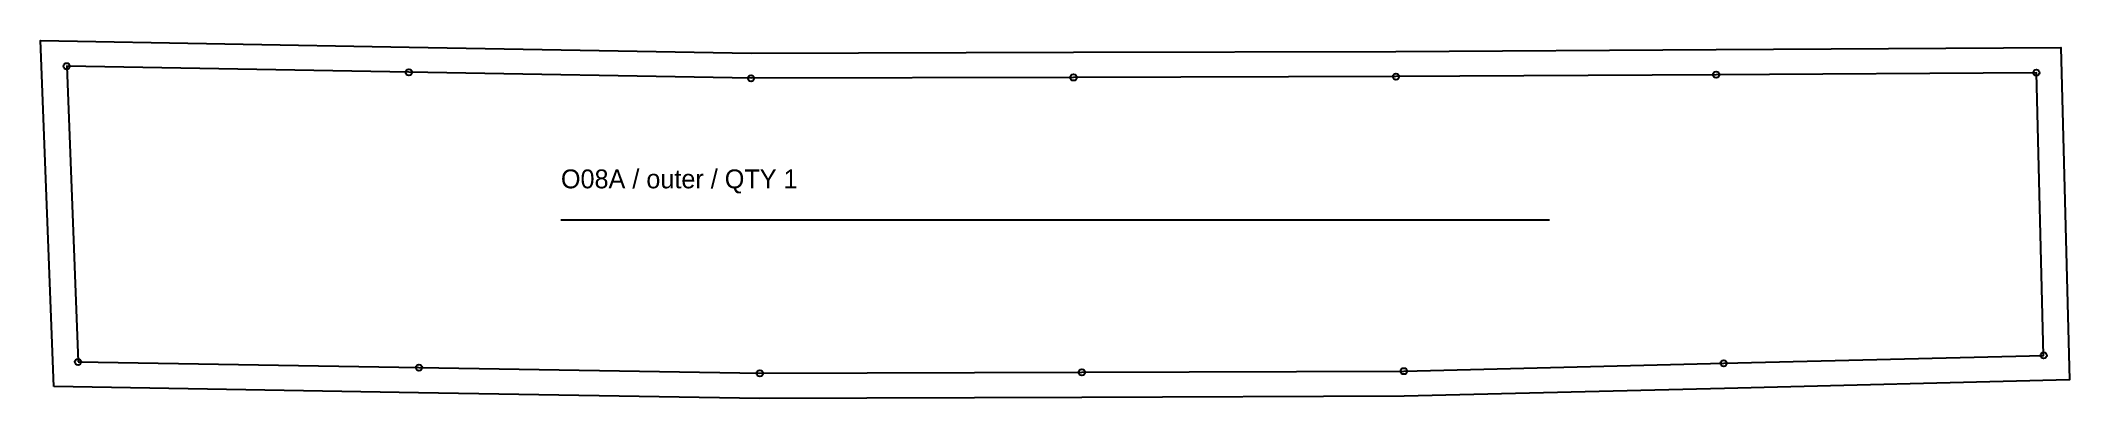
# Model space of a CAD drawing. Header units: millimetres. Extents: x -12 to 957, y -12 to 159.
import ezdxf

# ---------------------------------------------------------------- set-up
doc = ezdxf.new("R2010")
doc.units = ezdxf.units.MM
for name, color, linetype in [('BINDING', 4, 'Continuous'), ('CUT', 7, 'Continuous'), ('GRAIN', 3, 'Continuous'), ('ID', 7, 'Continuous'), ('NOTCH', 1, 'Continuous'), ('SEW', 5, 'Continuous'), ('ZIPPER', 1, 'Continuous')]:
    doc.layers.add(name, color=color, linetype=linetype)

msp = doc.modelspace()

# ---------------------------------------------------------------- linework, layer by layer
at = {"layer": 'BINDING'}
msp.add_lwpolyline([(0, 146.64), (5.42, 5.42)], dxfattribs=at)
at = {"layer": 'CUT'}
msp.add_lwpolyline([(-6.13, -6.39), (-12.48, 158.86), (163.66, 155.74), (326.99, 152.86), (480.9, 153.26), (634.91, 153.67), (787.86, 154.59), (952.59, 155.58), (956.68, -3.15), (791.87, -7.22), (638.93, -11), (484.96, -11.5), (331.01, -12), (168.06, -9.29)], close=True, dxfattribs=at)
at = {"layer": 'GRAIN'}
msp.add_line((236.09, 73.32), (708.28, 73.32), dxfattribs=at)
at = {"layer": 'NOTCH'}
for centre in [(0, 146.64), (163.45, 143.74), (326.9, 140.85), (480.93, 141.26), (634.96, 141.67), (787.93, 142.59), (940.9, 143.51), (944.38, 8.55), (5.42, 5.42), (168.25, 2.71), (331.09, 0), (484.93, 0.5), (638.76, 1), (791.57, 4.77)]:
    msp.add_circle(centre, 1.5, dxfattribs=at)
at = {"layer": 'SEW'}
msp.add_lwpolyline([(5.42, 5.42), (168.25, 2.71), (331.09, 0), (484.93, 0.5), (638.76, 1), (791.57, 4.77), (944.38, 8.55), (940.9, 143.51), (787.93, 142.59), (634.96, 141.67), (480.93, 141.26), (326.9, 140.85), (163.45, 143.74), (0, 146.64)], close=True, dxfattribs=at)
at = {"layer": 'ZIPPER'}
msp.add_lwpolyline([(944.38, 8.55), (940.9, 143.51)], dxfattribs=at)

# ---------------------------------------------------------------- texts
at = {"layer": 'ID'}
msp.add_text('O08A / outer / QTY 1', height=9, dxfattribs=at).set_placement((236.09, 88.32))

doc.saveas('drawing.dxf')
